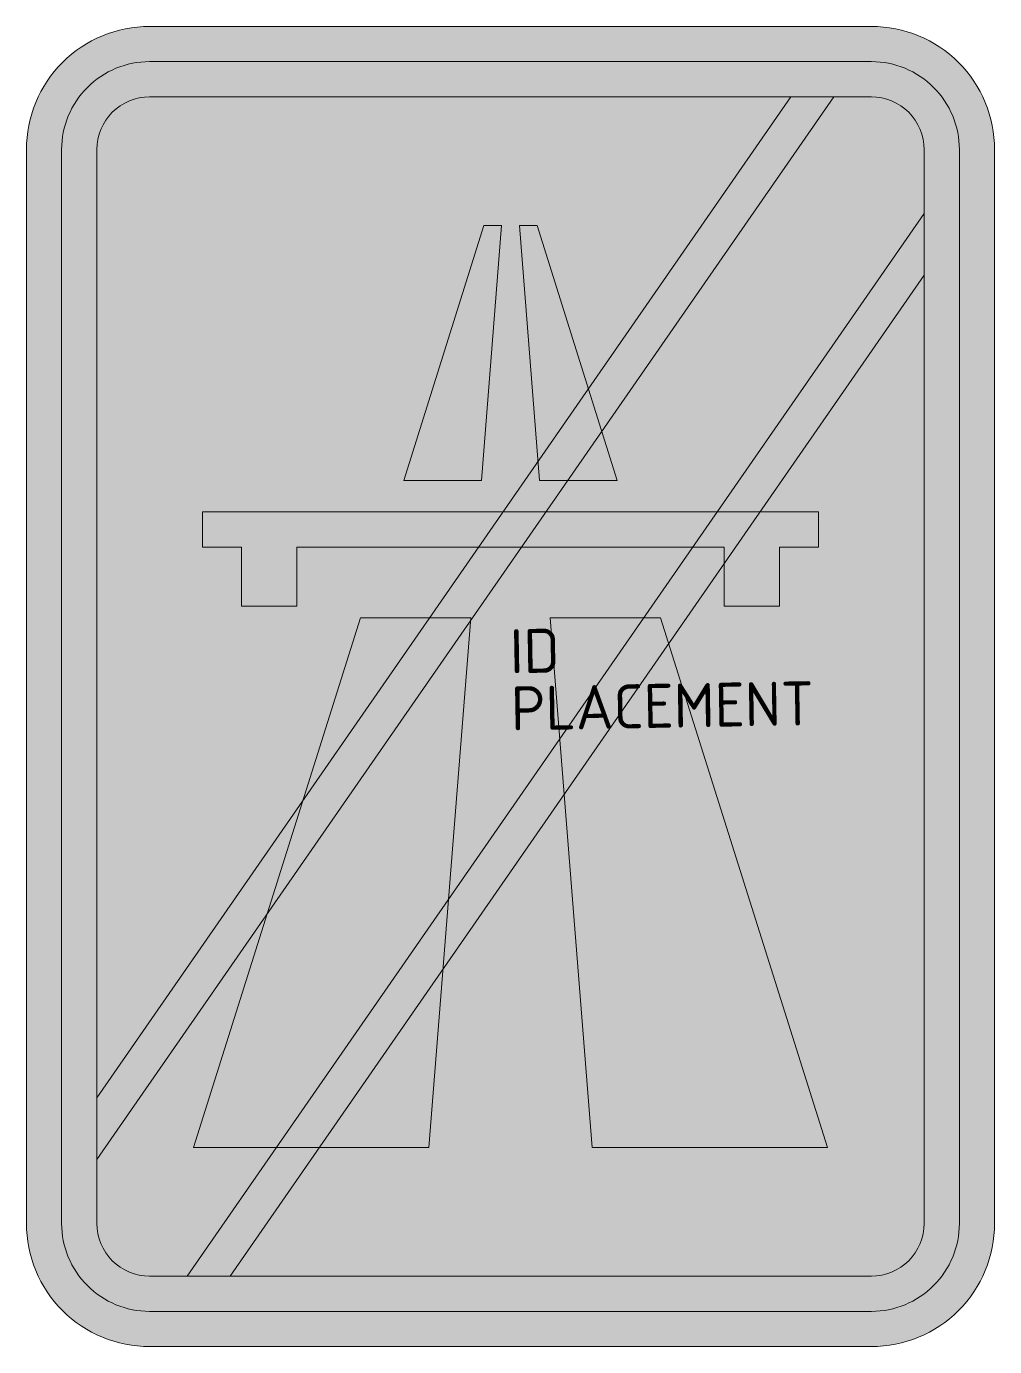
# Model space of a CAD drawing. Extents: x -2.75 to 2.75, y -3.75 to 3.75.
import ezdxf
from ezdxf.enums import TextEntityAlignment as Align

# ---------------------------------------------------------------- set-up
doc = ezdxf.new("R2010")
doc.units = 0
doc.styles.add('NLCS-ISO', font='NLCS-ISO.ttf', dxfattribs={"height": 0.25})

msp = doc.modelspace()

# ---------------------------------------------------------------- hatches: boundary and pattern name
at = {"true_color": 0x005b8c}
h = msp.add_hatch(color=146, dxfattribs=at)
h.dxf.hatch_style = 1
h.paths.add_polyline_path([(0, 3.75), (-2.05, 3.75, 0.414214), (-2.75, 3.05), (-2.75, -3.05, 0.414214), (-2.05, -3.75), (0, -3.75), (0, -3.55), (-2.05, -3.55, -0.414214), (-2.55, -3.05), (-2.55, 3.05, -0.414214), (-2.05, 3.55), (0, 3.55)])
h = msp.add_hatch(color=146, dxfattribs=at)
h.dxf.hatch_style = 1
h.paths.add_polyline_path([(2.05, 3.75), (0, 3.75), (0, 3.55), (2.05, 3.55, -0.414214), (2.55, 3.05), (2.55, -3.05, -0.414214), (2.05, -3.55), (0, -3.55), (0, -3.75), (2.05, -3.75, 0.414214), (2.75, -3.05), (2.75, 3.05, 0.414214)])
at = {"true_color": 0xf1f0ea}
h = msp.add_hatch(color=7, dxfattribs=at)
h.dxf.hatch_style = 1
h.paths.add_polyline_path([(0, 3.55), (-2.05, 3.55, 0.414214), (-2.55, 3.05), (-2.55, -3.05, 0.414214), (-2.05, -3.55), (0, -3.55), (0, -3.35), (-2.05, -3.35, -0.414214), (-2.35, -3.05), (-2.35, 3.05, -0.414214), (-2.05, 3.35), (0, 3.35)])
h = msp.add_hatch(color=7, dxfattribs=at)
h.dxf.hatch_style = 1
h.paths.add_polyline_path([(2.05, 3.55), (0, 3.55), (0, 3.35), (2.05, 3.35, -0.414214), (2.35, 3.05), (2.35, -3.05, -0.414214), (2.05, -3.35), (0, -3.35), (0, -3.55), (2.05, -3.55, 0.414214), (2.55, -3.05), (2.55, 3.05, 0.414214)])
at = {"true_color": 0xbb1e10}
h = msp.add_hatch(color=22, dxfattribs=at)
h.dxf.hatch_style = 1
edge = h.paths.add_edge_path()
edge.add_line((-2.35, -2.6869), (-2.35, -3.05))
edge.add_arc((-2.05, -3.05), 0.3, 180, 270)
edge.add_line((-2.05, -3.35), (-1.8363, -3.35))
edge.add_line((-1.8363, -3.35), (2.35, 2.6869))
edge.add_line((2.35, 2.6869), (2.35, 3.05))
edge.add_arc((2.05, 3.05), 0.3, 0, 90)
edge.add_line((2.05, 3.35), (1.8363, 3.35))
edge.add_line((1.8363, 3.35), (-2.35, -2.6869))
at = {"true_color": 0xf1f0ea}
h = msp.add_hatch(color=7, dxfattribs=at)
h.dxf.hatch_style = 1
h.paths.add_polyline_path([(-2.35, -2.3359), (-2.35, -2.6869), (1.8363, 3.35), (1.5929, 3.35)])
at = {"true_color": 0x005b8c}
h = msp.add_hatch(color=146, dxfattribs=at)
h.dxf.hatch_style = 1
h.paths.add_polyline_path([(1.5929, 3.35), (-2.05, 3.35, 0.198912), (-2.2621, 3.2621), (-0.1506, 2.6197), (-0.0502, 2.6197), (-0.1645, 1.1712), (-0.0749, 0.992), (-0.0423, 0.992), (0.1561, 1.278), (0.0502, 2.6197), (0.1506, 2.6197), (0.4428, 1.6914)])
h = msp.add_hatch(color=146, dxfattribs=at)
h.dxf.hatch_style = 1
h.paths.add_polyline_path([(-0.1506, 2.6197), (-2.2621, 3.2621, 0.198912), (-2.35, 3.05), (-2.35, -2.3359), (-1.179, -0.6472), (-0.8526, 0.3896), (-0.46, 0.3896), (-0.1815, 0.7912), (-1.2142, 0.7912), (-1.2142, 0.4565), (-1.5274, 0.4565), (-1.5274, 0.7912), (-1.7497, 0.7912), (-1.7497, 0.992), (-0.0749, 0.992), (-0.1645, 1.1712), (-0.6065, 1.1712)])
at = {"true_color": 0xf1f0ea}
h = msp.add_hatch(color=7, dxfattribs=at)
h.dxf.hatch_style = 1
h.paths.add_polyline_path([(-1.5929, -3.35), (-1.8363, -3.35), (2.35, 2.6869), (2.35, 2.3359)])
h = msp.add_hatch(color=7, dxfattribs=at)
h.dxf.hatch_style = 1
h.paths.add_polyline_path([(-0.1645, 1.1712), (-0.6065, 1.1712), (-0.1506, 2.6197), (-0.0502, 2.6197)])
h = msp.add_hatch(color=7, dxfattribs=at)
h.dxf.hatch_style = 1
h.paths.add_polyline_path([(0.6065, 1.1712), (0.1506, 2.6197), (0.0502, 2.6197), (0.1645, 1.1712)])
at = {"true_color": 0x005b8c}
h = msp.add_hatch(color=146, dxfattribs=at)
h.dxf.hatch_style = 1
h.paths.add_polyline_path([(2.35, 2.3359), (1.418, 0.992), (1.7497, 0.992), (1.7497, 0.7912), (1.5274, 0.7912), (1.5274, 0.4565), (1.2142, 0.4565), (1.2142, 0.6981), (0.8987, 0.2431), (1.7999, -2.6197), (2.2621, -3.2621, 0.198912), (2.35, -3.05)])
at = {"true_color": 0xf1f0ea}
h = msp.add_hatch(color=7, dxfattribs=at)
h.dxf.hatch_style = 1
h.paths.add_polyline_path([(1.2142, 0.7912), (1.2142, 0.4565), (1.5274, 0.4565), (1.5274, 0.7912), (1.7497, 0.7912), (1.7497, 0.992), (-1.7497, 0.992), (-1.7497, 0.7912), (-1.5274, 0.7912), (-1.5274, 0.4565), (-1.2142, 0.4565), (-1.2142, 0.7912)])
h = msp.add_hatch(color=7, dxfattribs=at)
h.dxf.hatch_style = 1
h.paths.add_polyline_path([(-0.8526, 0.3896), (-0.2262, 0.3896), (-0.4637, -2.6197), (-1.7999, -2.6197)])
h = msp.add_hatch(color=7, dxfattribs=at)
h.dxf.hatch_style = 1
h.paths.add_polyline_path([(0.8526, 0.3896), (0.2262, 0.3896), (0.4637, -2.6197), (1.7999, -2.6197)])
at = {"true_color": 0x005b8c}
h = msp.add_hatch(color=146, dxfattribs=at)
h.dxf.hatch_style = 1
h.paths.add_polyline_path([(1.7999, -2.6197), (0.4637, -2.6197), (0.3053, -0.6126), (-0.3837, -1.6063), (-0.4637, -2.6197), (-1.0865, -2.6197), (-1.5929, -3.35), (2.05, -3.35, 0.198912), (2.2621, -3.2621)])

# ---------------------------------------------------------------- linework, layer by layer
at = {"color": 146, "lineweight": 0, "true_color": 0x005b8c}
msp.add_lwpolyline([(-2.05, -3.75), (2.05, -3.75, 0.414214), (2.75, -3.05), (2.75, 3.05, 0.414214), (2.05, 3.75), (-2.05, 3.75, 0.414214), (-2.75, 3.05), (-2.75, -3.05, 0.414214)], format="xyb", close=True, dxfattribs=at)
at = {"color": 7, "lineweight": 0, "true_color": 0xf1f0ea}
for points in [[(-2.05, -3.55), (2.05, -3.55, 0.414214), (2.55, -3.05), (2.55, 3.05, 0.414214), (2.05, 3.55), (-2.05, 3.55, 0.414214), (-2.55, 3.05), (-2.55, -3.05, 0.414214)], [(-2.05, -3.35), (2.05, -3.35, 0.414214), (2.35, -3.05), (2.35, 3.05, 0.414214), (2.05, 3.35), (-2.05, 3.35, 0.414214), (-2.35, 3.05), (-2.35, -3.05, 0.414214)]]:
    msp.add_lwpolyline(points, format="xyb", close=True, dxfattribs=at)
at = {"color": 22, "lineweight": 0, "true_color": 0xbb1e10}
msp.add_lwpolyline([(-2.35, -2.6869), (-2.35, -3.05, 0.414214), (-2.05, -3.35), (-1.8363, -3.35), (2.35, 2.6869), (2.35, 3.05, 0.414214), (2.05, 3.35), (1.8363, 3.35)], format="xyb", close=True, dxfattribs=at)
at = {"color": 7, "lineweight": 0, "true_color": 0xf1f0ea}
for points in [[(-2.35, -2.3359), (-2.35, -2.6869), (1.8363, 3.35), (1.5929, 3.35)], [(-1.5929, -3.35), (-1.8363, -3.35), (2.35, 2.6869), (2.35, 2.3359)], [(-0.1645, 1.1712), (-0.6065, 1.1712), (-0.1506, 2.6197), (-0.0502, 2.6197)], [(0.6065, 1.1712), (0.1506, 2.6197), (0.0502, 2.6197), (0.1645, 1.1712)], [(1.2142, 0.7912), (1.2142, 0.4565), (1.5274, 0.4565), (1.5274, 0.7912), (1.7497, 0.7912), (1.7497, 0.992), (-1.7497, 0.992), (-1.7497, 0.7912), (-1.5274, 0.7912), (-1.5274, 0.4565), (-1.2142, 0.4565), (-1.2142, 0.7912)], [(-0.8526, 0.3896), (-0.2262, 0.3896), (-0.4637, -2.6197), (-1.7999, -2.6197)], [(0.8526, 0.3896), (0.2262, 0.3896), (0.4637, -2.6197), (1.7999, -2.6197)]]:
    msp.add_lwpolyline(points, close=True, dxfattribs=at)

# ---------------------------------------------------------------- texts
at = {"style": 'NLCS-ISO'}
msp.add_attdef('ID', text='', height=0.25, rotation=1, dxfattribs=at).set_placement((0, 0), align=Align.BOTTOM_LEFT)
msp.add_attdef('PLACEMENT', text='', height=0.25, rotation=1, dxfattribs=at).set_placement((0, 0), align=Align.TOP_LEFT)

doc.saveas('drawing.dxf')
